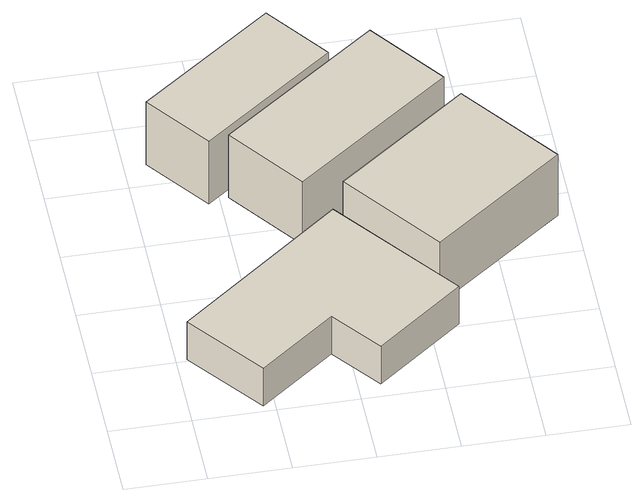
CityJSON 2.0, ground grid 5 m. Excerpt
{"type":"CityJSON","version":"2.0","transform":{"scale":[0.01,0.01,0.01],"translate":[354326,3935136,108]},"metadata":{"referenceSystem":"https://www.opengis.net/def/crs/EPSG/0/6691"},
"CityObjects":{
"building1":{"type":"Building","attributes":{"usage":"411","storeysAboveGround":2,"BuildingIDAttribute.prefecture":"14","BuildingIDAttribute.city":"14152","BuildingDetailAttribute.totalFloorArea":171.9,"BuildingDetailAttribute.buildingFootprintArea":85.95,"BuildingDetailAttribute.buildingStructureType":"601","BuildingDetailAttribute.buildingStructureOrgType":"1","BuildingDetailAttribute.orgUsage":"10","BuildingDetailAttribute.surveyYear":2015},"geometry":[{"type":"Solid","lod":"1","boundaries":[[[[0,1,2,3,4,5]],[[4,6,7,5]],[[3,8,6,4]],[[2,9,8,3]],[[1,10,9,2]],[[0,11,10,1]],[[5,7,11,0]],[[6,8,9,10,11,7]]]]}]},
"building2":{"type":"Building","attributes":{"usage":"411","measuredHeight":5.7,"storeysAboveGround":2,"BuildingIDAttribute.prefecture":"14","BuildingIDAttribute.city":"14152","BuildingDetailAttribute.totalFloorArea":85.36,"BuildingDetailAttribute.buildingFootprintArea":42.68,"BuildingDetailAttribute.buildingStructureType":"601","BuildingDetailAttribute.buildingStructureOrgType":"1","BuildingDetailAttribute.orgUsage":"10","BuildingDetailAttribute.surveyYear":2015},"geometry":[{"type":"Solid","lod":"1","boundaries":[[[[12,13,14,15]],[[14,16,17,15]],[[13,18,16,14]],[[12,19,18,13]],[[15,17,19,12]],[[16,18,19,17]]]]}]},
"building3":{"type":"Building","attributes":{"usage":"411","measuredHeight":5.7,"storeysAboveGround":2,"BuildingIDAttribute.prefecture":"14","BuildingIDAttribute.city":"14152","BuildingDetailAttribute.totalFloorArea":141.75,"BuildingDetailAttribute.buildingFootprintArea":70.88,"BuildingDetailAttribute.buildingStructureType":"601","BuildingDetailAttribute.buildingStructureOrgType":"1","BuildingDetailAttribute.orgUsage":"10","BuildingDetailAttribute.surveyYear":2015},"geometry":[{"type":"Solid","lod":"1","boundaries":[[[[20,21,22,23]],[[22,24,25,23]],[[21,26,24,22]],[[20,27,26,21]],[[23,25,27,20]],[[24,26,27,25]]]]}]},
"building4":{"type":"Building","attributes":{"usage":"411","measuredHeight":5.7,"storeysAboveGround":2,"BuildingIDAttribute.prefecture":"14","BuildingIDAttribute.city":"14152","BuildingDetailAttribute.totalFloorArea":129.82,"BuildingDetailAttribute.buildingFootprintArea":64.91,"BuildingDetailAttribute.buildingStructureType":"601","BuildingDetailAttribute.buildingStructureOrgType":"1","BuildingDetailAttribute.orgUsage":"10","BuildingDetailAttribute.surveyYear":2015},"geometry":[{"type":"Solid","lod":"1","boundaries":[[[[28,29,30,31]],[[30,32,33,31]],[[29,34,32,30]],[[28,35,34,29]],[[31,33,35,28]],[[32,34,35,33]]]]}]}
},
"vertices":[
[1072,1297,40],[1672,522,40],[1132,103,40],[896,407,40],[427,45,40],[63,515,40],[427,45,340],[63,515,340],[896,407,340],[1132,103,340],[1672,522,340],[1072,1297,340],
[954,2787,47],[1250,2391,47],[428,1777,47],[131,2173,47],[428,1777,546],[131,2173,546],[1250,2391,546],[954,2787,546],
[900,1338,50],[550,1808,50],[1520,2530,50],[1870,2060,50],[1520,2530,549],[1870,2060,549],[550,1808,549],[900,1338,549],
[1946,1925,45],[2404,1314,45],[1594,707,45],[1136,1317,45],[1594,707,530],[1136,1317,530],[2404,1314,530],[1946,1925,530]
]}
